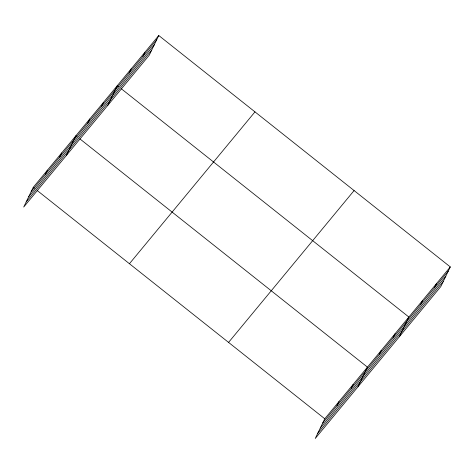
<?xml version="1.0" encoding="UTF-8"?>
<svg xmlns="http://www.w3.org/2000/svg" width="474" height="474" viewBox="0 0 474 474"><rect width="100%" height="100%" fill="white"/><g stroke="black" fill="none" stroke-linecap="round" stroke-linejoin="round"><path stroke-width="0.71" d="M158.766 35.509L33.233 187.354L23.7 207.073L149.233 55.227L158.766 35.509L450.3 266.927L440.767 286.646L315.234 438.491L324.767 418.773L450.3 266.927M45.439 174.325L47.459 170.148M59.671 157.113L61.685 152.936M66.384 155.448L75.911 135.73L77.049 136.625M87.702 123.199L89.722 119.021M101.513 106.496L103.533 102.319M107.805 105.335L117.339 85.616L118.47 86.517M129.129 73.091L131.15 68.914M142.941 56.388L144.955 52.211M336.973 405.738L338.993 401.561M351.204 388.532L353.219 384.355M357.917 386.861L367.451 367.143L79.875 138.87M379.236 354.617L381.256 350.44M393.047 337.915L395.067 333.737M399.339 336.753L408.872 317.035L121.303 88.762M420.663 304.509L422.684 300.332M434.474 287.807L436.489 283.63M31.213 191.532L156.746 39.686M28.736 196.663L154.269 44.811M26.177 201.948L151.71 50.096M129.438 263.722L254.971 111.876M228.563 342.406L354.096 190.56M322.747 422.95L448.28 271.104M320.27 428.075L445.803 276.229M317.716 433.36L443.249 281.515M33.233 187.354L34.365 188.255M37.197 190.501L324.767 418.773"/></g></svg>
